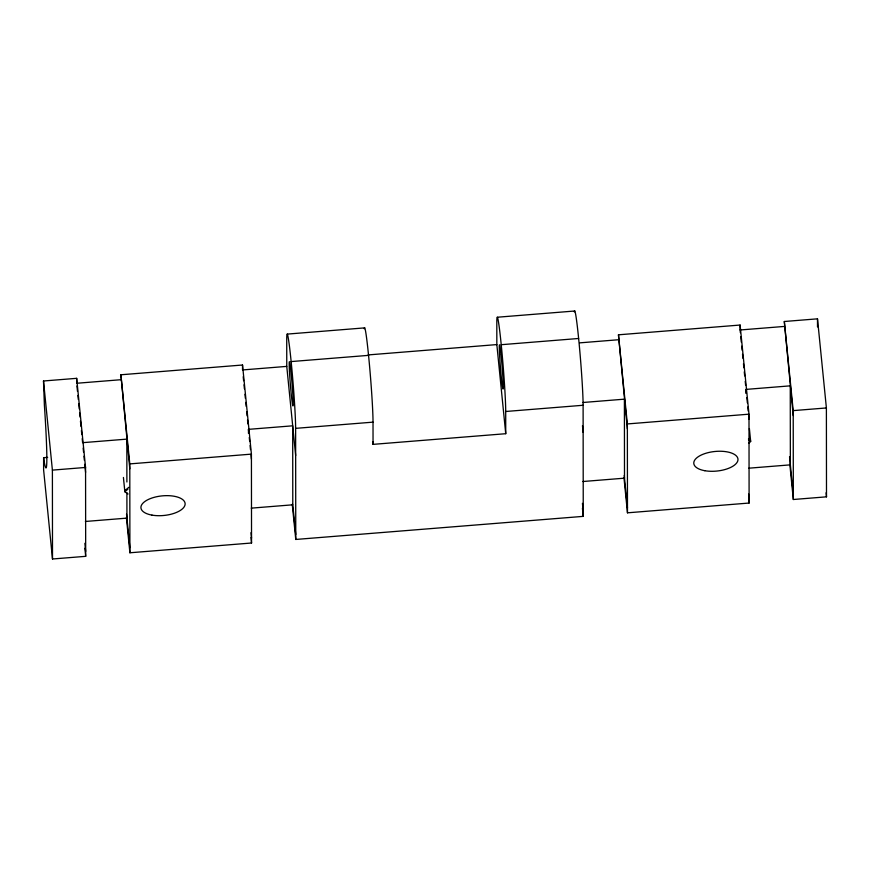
<?xml version="1.0" encoding="UTF-8"?>
<svg xmlns="http://www.w3.org/2000/svg" width="870" height="870" viewBox="0 0 870 870"><rect width="100%" height="100%" fill="white"/><g stroke="black" fill="none" stroke-linecap="round" stroke-linejoin="round"><path stroke-width="1.3" d="M124.758 490.778L128.803 487.32M128.075 493.997L124.856 491.767L127.89 489.179M748.657 443.243L750.679 441.503L749.385 428.529M287.307 334.091L364.704 327.881M497.39 317.224L574.787 311.003M43.598 457.696L44.446 463.014A92.144 3.6 85.4 0 0 44.381 405.061L43.5 380.995L76.669 378.33L85.564 467.451L85.684 556.332L52.505 558.997L43.609 469.865L43.598 457.696L47.654 457.381M129.804 468.832L120.897 374.774L242.523 365.008L251.419 454.129L251.539 543.01L129.902 552.776L126.4 517.672M368.217 354.916L496.835 344.585L496.813 322.357A49.96 1.957 85.4 0 1 501.229 344.705A49.96 1.957 85.4 0 1 505.709 411.488L505.731 433.706L373.045 444.363L372.784 441.666M627.368 428.877L618.461 334.809L740.098 325.043L748.994 414.174L749.103 503.045L627.477 512.822L623.964 477.706M793.222 415.555L784.316 321.498L817.495 318.833L826.391 407.954L826.5 496.835L793.331 499.5L789.829 464.384M295.659 455.521L286.763 366.39L286.73 339.235A49.96 1.957 85.4 0 1 291.146 361.572L368.543 355.362M501.229 344.705L578.626 338.484M76.68 383.268L120.908 379.712M286.763 366.39L242.534 369.946L242.523 365.008M579.605 342.867L618.472 339.746M740.37 332.688L740.098 329.98L784.327 326.435M248.472 433.38L248.461 429.356L292.69 425.811L292.788 504.807L295.756 534.517M582.856 402.505L624.399 399.167L624.497 478.174L582.954 481.512M746.036 393.414L746.025 389.401L790.254 385.845L790.362 464.852L748.809 468.19M574.352 311.917A49.96 1.957 85.4 0 1 579.213 344.498A49.96 1.957 85.4 0 1 583.107 405.268L583.248 516.367L295.767 539.454L295.626 428.355L373.023 422.146A49.96 1.957 85.4 0 0 369.13 361.365A49.96 1.957 85.4 0 0 364.269 328.784M505.709 411.488L583.107 405.268M52.505 558.997L52.396 470.115L85.564 467.451M129.902 552.776L129.793 463.895L251.419 454.129M627.477 512.822L627.357 423.94L748.994 414.174M793.331 499.5L793.212 410.618L826.391 407.954M85.39 521.467L126.933 518.128L126.9 492.692M251.245 508.145L292.788 504.807M748.439 439.035L750.582 440.514M748.537 440.024L750.679 441.503M826.098 492.779L826.5 496.835M784.316 321.498L793.212 410.618M789.547 456.75L793.32 494.562M740.772 336.733L741.316 342.138M741.718 346.184L742.121 350.24M742.523 354.286L742.926 358.342M743.469 363.747L743.872 367.792M744.274 371.849L744.676 375.894M745.22 381.299L745.623 385.345M746.025 389.401L746.438 393.447M746.841 397.503L747.373 402.908M747.787 406.953L748.189 411.01M748.591 415.055L748.994 419.112M748.689 494.062L749.092 498.108M748.7 498.999L749.103 503.045M618.461 334.809L627.357 423.94M624.236 475.466L627.466 507.884M582.465 425.68L583.139 432.423M582.432 503.328L583.237 511.429M582.432 508.265L583.248 516.367M496.835 344.585L505.731 433.706M292.255 504.35L295.767 539.454M243.208 376.699L243.611 380.745M244.013 384.801L244.416 388.846M244.959 394.251L245.362 398.297M245.764 402.353L246.177 406.399M246.71 411.804L247.113 415.86M247.515 419.905L247.928 423.962M248.461 429.356L248.863 433.412M249.277 437.458L249.679 441.514M250.081 445.56L250.484 449.616M251.028 455.021L251.43 459.066M250.984 532.668L251.528 538.073M250.995 537.606L251.539 543.01M120.897 374.774L129.793 463.895M123.42 477.467L124.856 491.767M126.531 514.083L129.902 547.839M76.951 385.965L77.484 391.369M77.887 395.415L78.3 399.471M78.702 403.517L79.235 408.922M79.638 412.967L80.051 417.024M80.453 421.08L80.986 426.474M81.399 430.53L81.802 434.576M82.204 438.632L82.606 442.678L126.835 439.132L126.889 481.98M83.15 448.083L83.553 452.128M83.955 456.184L84.357 460.241M84.76 464.286L85.575 472.388M84.868 543.293L85.673 551.395M84.868 548.231L85.684 556.332M43.5 380.995L52.396 470.115M817.495 318.833L817.506 326.935M740.098 325.043L740.098 329.98M373.023 422.146L373.045 444.363M76.669 378.33L76.68 382.028M291.146 361.572A49.96 1.957 85.4 0 1 295.626 428.355M704.83 470.713A22.207 9.842 -5.7 0 0 737.988 459.501A22.207 9.842 -5.7 0 0 704.809 453.607A22.207 9.842 -5.7 0 0 704.83 470.713M151.978 515.116A22.207 9.842 -5.7 0 0 185.136 503.893A22.207 9.842 -5.7 0 0 151.956 498.01A22.207 9.842 -5.7 0 0 151.978 515.116M289.471 371.577A22.207 0.87 85.4 0 0 292.896 405.888A22.207 0.87 85.4 0 0 291.167 373.926A22.207 0.87 85.4 0 0 289.471 371.577M499.554 354.71A22.207 0.87 85.4 0 0 502.98 389.01A22.207 0.87 85.4 0 0 501.25 357.048A22.207 0.87 85.4 0 0 499.554 354.71"/></g></svg>
